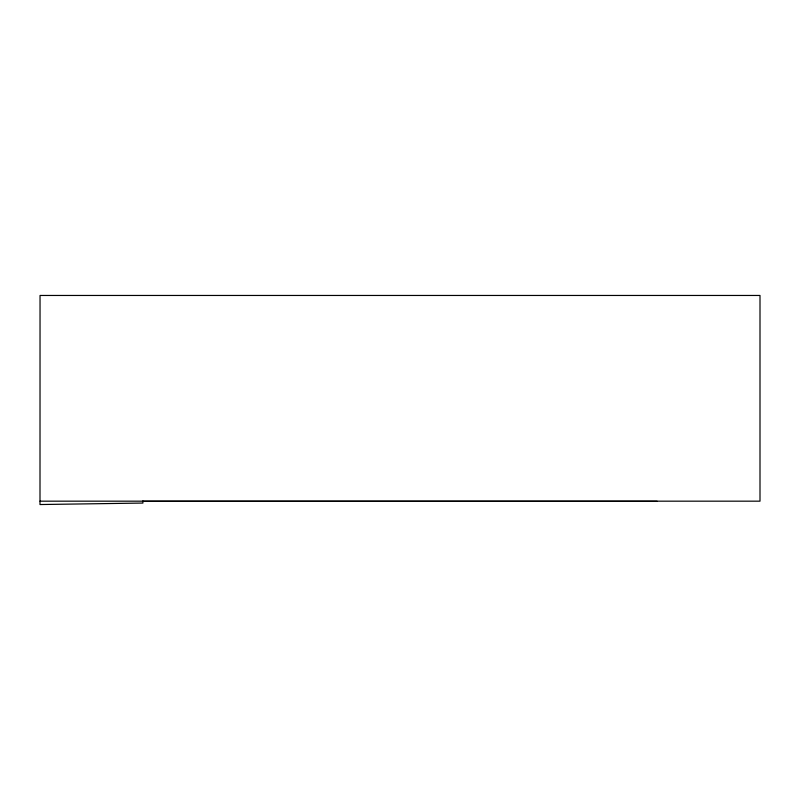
<?xml version="1.0" encoding="UTF-8"?>
<svg xmlns="http://www.w3.org/2000/svg" width="800" height="800" viewBox="0 0 800 800"><rect width="100%" height="100%" fill="white"/><g stroke="black" fill="none" stroke-linecap="round" stroke-linejoin="round"><path stroke-width="1.2" d="M40.04 501.17L760 501.17L760 295.46L40.04 295.46L40 504.54L142.92 503.06L142.82 501M142.89 501.29L657.15 501.29"/></g></svg>
